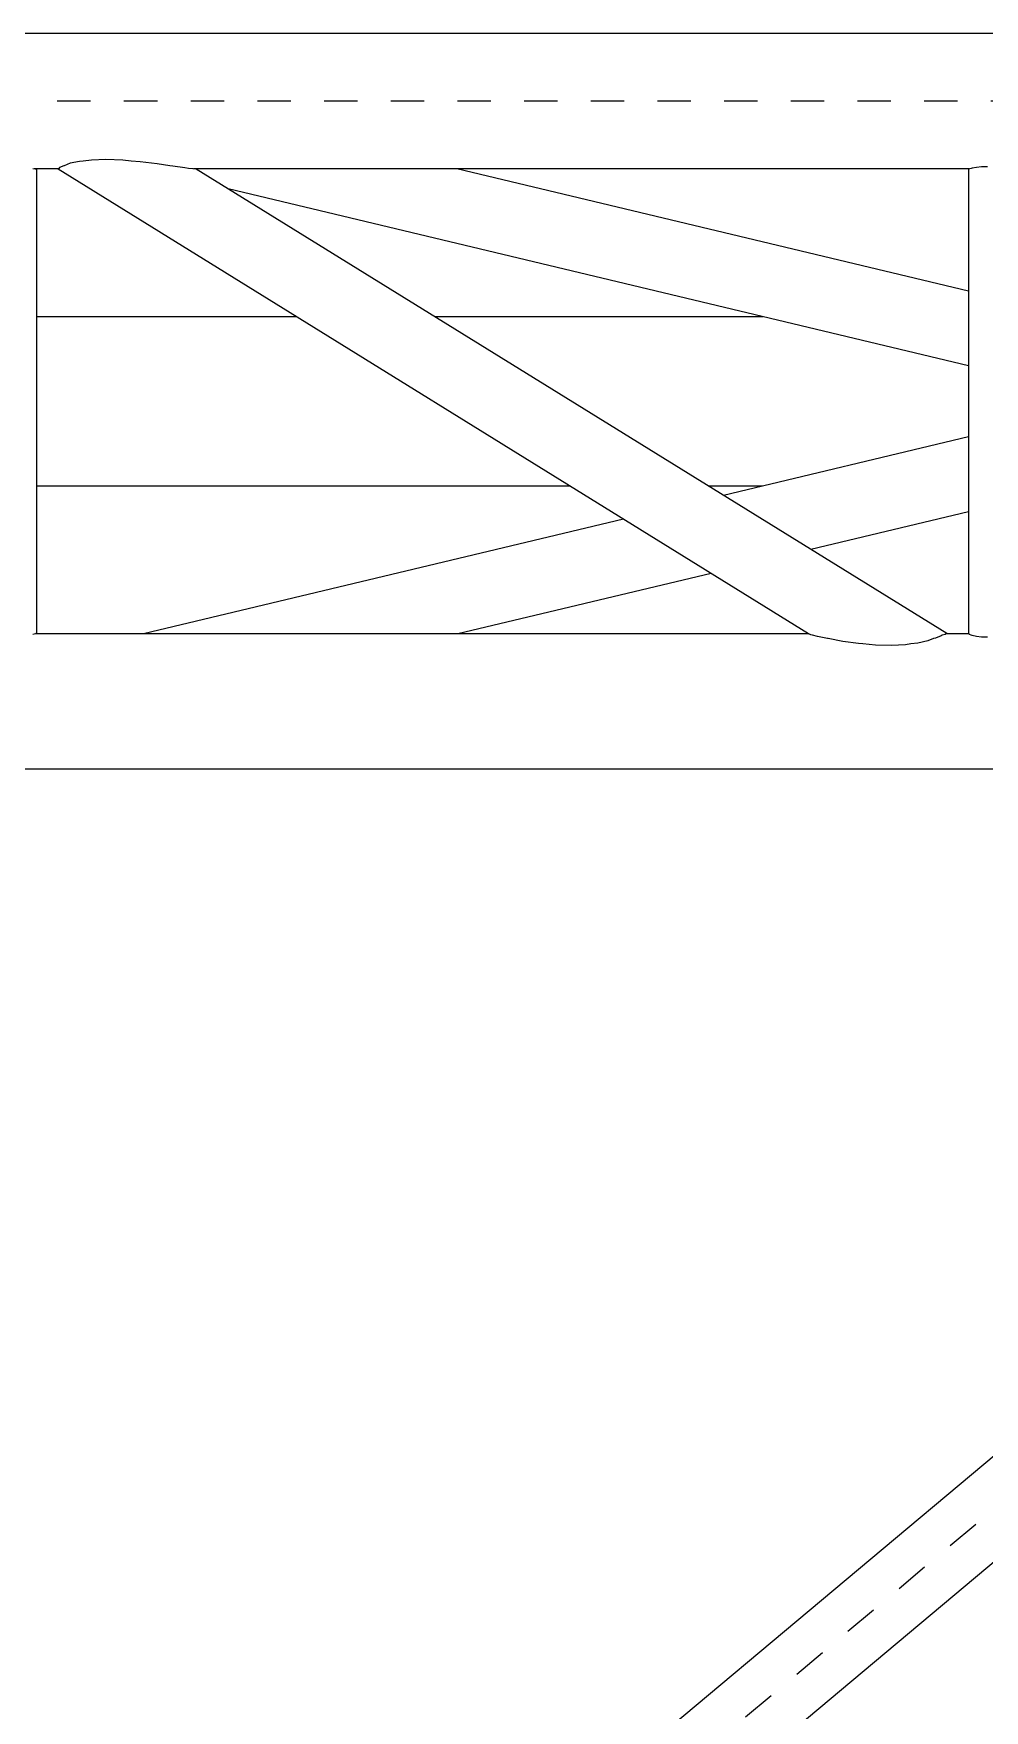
# Model space of a CAD drawing. Header units: millimetres. Extents: x 149919 to 150445, y 136651 to 136866.
# Drawn here: x 150254.44 to 150257.29, y 136738.25 to 136743.28 of the extents above; entities that cross this region are included whole.
import ezdxf

# ---------------------------------------------------------------- set-up
doc = ezdxf.new("R2010")
doc.units = ezdxf.units.MM
doc.header["$LTSCALE"] = 0.25
doc.linetypes.add('CENTER', pattern=[50.8, 31.75, -6.35, 6.35, -6.35])
doc.linetypes.add('XKITLINE00', pattern=[0])

# ---------------------------------------------------------------- blocks, each defined once
blk = doc.blocks.new('çatıı')
at = {"color": 8, "linetype": 'XKITLINE00'}
for p, q in [((11688.46, 9290.57), (10454.1, 9290.57)), ((11273.84, 9251.66), (11272.01, 9250.93)), ((11276.69, 9252.2), (11273.84, 9251.66)), ((11277.75, 9252.3), (11276.69, 9252.2)), ((11280.22, 9252.65), (11277.75, 9252.3)), ((11284.57, 9252.8), (11280.22, 9252.65)), ((11289.6, 9252.57), (11284.57, 9252.8)), ((11292.15, 9252.3), (11289.6, 9252.57)), ((11294.87, 9252.09), (11292.15, 9252.3)), ((11299.96, 9251.5), (11294.87, 9252.09)), ((11303.75, 9250.9), (11299.96, 9251.5)), ((11263.44, 9249.93), (11262.63, 9250.03)), ((11270.17, 9249.97), (11263.09, 9249.97)), ((11263.31, 9249.97), (11263.28, 9249.95)), ((11263.58, 9249.89), (11263.44, 9249.93)), ((11263.7, 9249.97), (11263.58, 9249.89)), ((11263.72, 9249.97), (11263.72, 9110.62)), ((11270.48, 9250.08), (11270.13, 9250.04)), ((11270.13, 9250.04), (11270.21, 9249.9)), ((11495.36, 9110.63), (11270.21, 9249.9)), ((11270.67, 9250.43), (11270.48, 9250.08)), ((11271.99, 9250.9), (11270.67, 9250.43)), ((11272.01, 9250.93), (11271.99, 9250.9)), ((11304.65, 9250.81), (11303.75, 9250.9)), ((11308.25, 9250.31), (11304.65, 9250.81)), ((11309.38, 9250.08), (11308.25, 9250.31)), ((11310.63, 9250.01), (11309.38, 9250.08)), ((11311.62, 9249.88), (11310.63, 9250.01)), ((11543.43, 9249.97), (11310.88, 9249.97)), ((11311.67, 9249.92), (11311.55, 9249.97)), ((11311.67, 9249.92), (11311.62, 9249.88)), ((11536.82, 9110.65), (11311.67, 9249.92)), ((11543.31, 9213.33), (11389.87, 9249.97)), ((11543.59, 9250.03), (11543.31, 9249.93)), ((11543.31, 9249.93), (11543.31, 9110.56)), ((11544.13, 9250.08), (11543.59, 9250.03)), ((11544.4, 9250.2), (11544.13, 9250.08)), ((11545.66, 9250.45), (11544.4, 9250.2)), ((11547.25, 9250.58), (11545.66, 9250.45)), ((11549.01, 9250.58), (11547.25, 9250.58)), ((11543.31, 9190.95), (11321.27, 9243.98)), ((11341.71, 9205.67), (11263.72, 9205.67)), ((11481.66, 9205.67), (11383.2, 9205.67)), ((11543.31, 9169.67), (11469.79, 9152.11)), ((11423.83, 9154.87), (11263.72, 9154.87)), ((11481.37, 9154.87), (11465.32, 9154.87)), ((11543.31, 9147.15), (11496.05, 9135.86)), ((11439.86, 9144.96), (11295.88, 9110.57)), ((11466.12, 9128.72), (11390.16, 9110.57)), ((11263.44, 9110.56), (11262.63, 9110.35)), ((11263.58, 9110.66), (11263.44, 9110.56)), ((11495.47, 9110.57), (11263.47, 9110.57)), ((11263.72, 9110.62), (11263.58, 9110.66)), ((11263.72, 9110.62), (11263.6, 9110.57)), ((11495.98, 9110.33), (11495.36, 9110.63)), ((11536.31, 9110.41), (11535.44, 9110.24)), ((11536.68, 9110.66), (11536.31, 9110.41)), ((11543.31, 9110.57), (11536.55, 9110.57)), ((11536.82, 9110.65), (11536.68, 9110.66)), ((11536.82, 9110.65), (11536.86, 9110.57)), ((11543.59, 9110.36), (11543.31, 9110.56)), ((11496.54, 9110.24), (11495.98, 9110.33)), ((11498.03, 9109.79), (11496.54, 9110.24)), ((11501.03, 9109.2), (11498.03, 9109.79)), ((11501.2, 9109.16), (11501.03, 9109.2)), ((11505.57, 9108.32), (11501.2, 9109.16)), ((11510.3, 9107.7), (11505.57, 9108.32)), ((11511.64, 9107.6), (11510.3, 9107.7)), ((11515.37, 9107.2), (11511.64, 9107.6)), ((11520.18, 9107.05), (11515.37, 9107.2)), ((11524.43, 9107.3), (11520.18, 9107.05)), ((11526.03, 9107.6), (11524.43, 9107.3)), ((11528.09, 9107.83), (11526.03, 9107.6)), ((11531.13, 9108.51), (11528.09, 9107.83)), ((11532.77, 9109.2), (11531.13, 9108.51)), ((11533.37, 9109.32), (11532.77, 9109.2)), ((11535.14, 9109.96), (11533.37, 9109.32)), ((11535.44, 9110.24), (11535.14, 9109.96)), ((11544.12, 9110.24), (11543.59, 9110.36)), ((11544.4, 9110.1), (11544.12, 9110.24)), ((11545.66, 9109.78), (11544.4, 9110.1)), ((11547.25, 9109.62), (11545.66, 9109.78)), ((11549.01, 9109.62), (11547.25, 9109.62)), ((11688.48, 9069.97), (10454.1, 9069.97)), ((11763.8, 9042.36), (10108.39, 7656.22)), ((11763.8, 9010.58), (10139.58, 7650.56))]:
    blk.add_line(p, q, dxfattribs=at)
at = {"color": 8, "linetype": 'CENTER'}
for p, q in [((11840, 9270.27), (10454.1, 9270.27)), ((10096.38, 7630.28), (11840, 9090.27))]:
    blk.add_line(p, q, dxfattribs=at)

msp = doc.modelspace()

# ---------------------------------------------------------------- block references
at = {"xscale": 0.009999943142843078, "yscale": 0.009999943142843078, "zscale": 0.009999943142843078}
msp.add_blockref('çatıı', (150141.8141, 136650.3731), dxfattribs=at)

doc.saveas('drawing.dxf')
